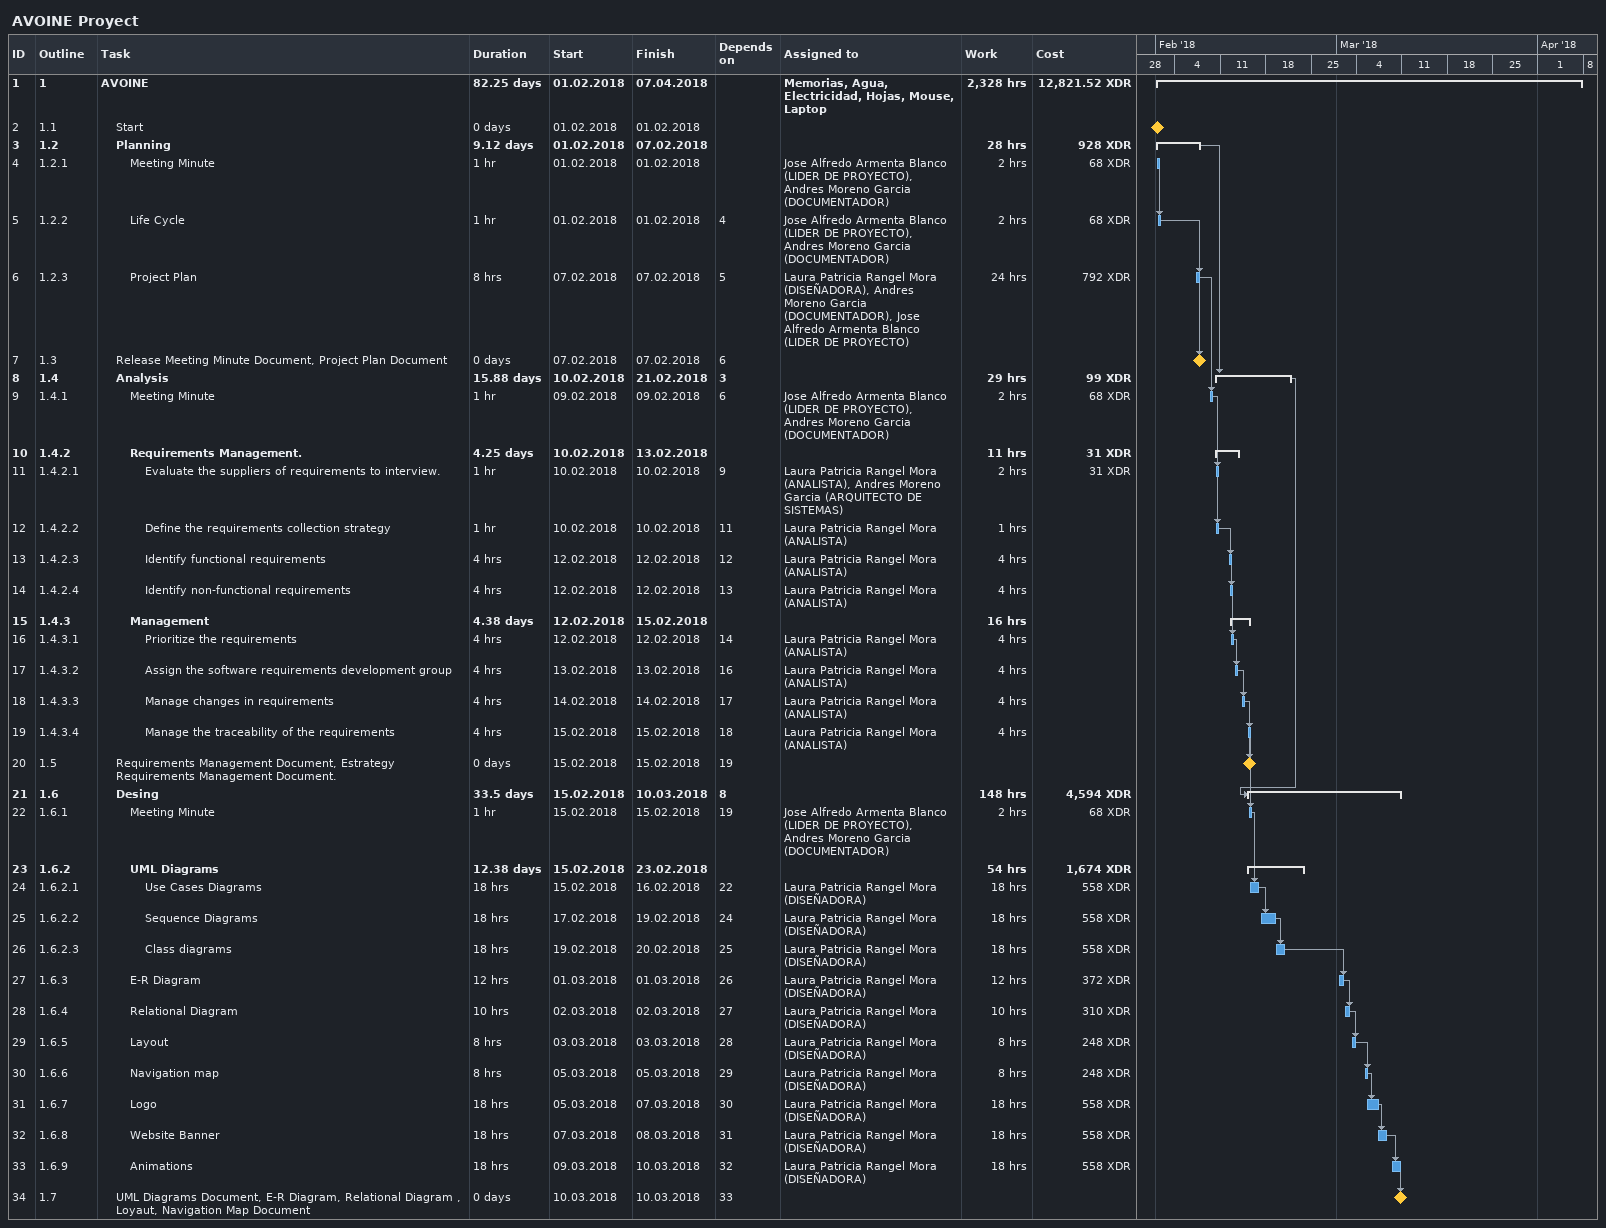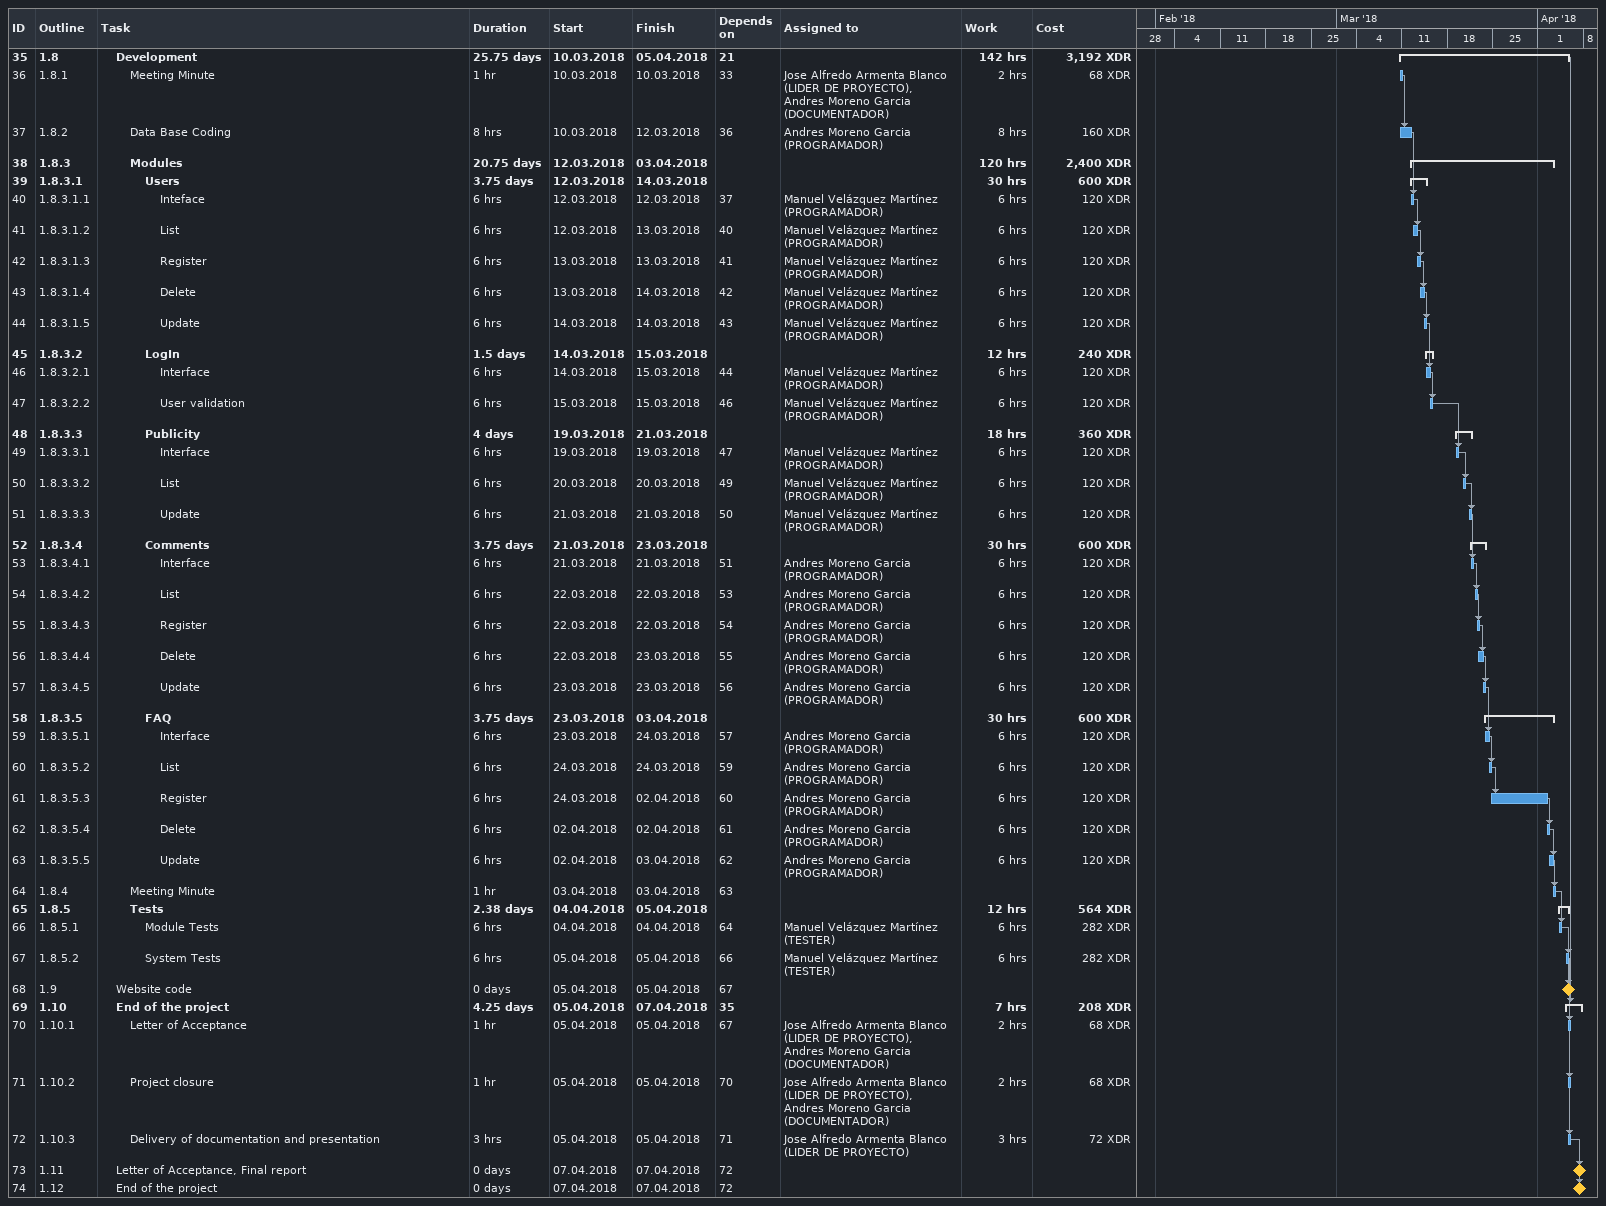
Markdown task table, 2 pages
AVOINE Proyect

| ID | WBS | Task | Duration | Start | Finish | Predecessors | Resources | Work (h) | Cost (XDR) |
|---|---|---|---|---|---|---|---|---|---|
| 1 | 1 | **AVOINE** | 82.25d | 2018-02-01 | 2018-04-07 |  | Memorias, Agua, Electricidad, Hojas, Mouse, Laptop | 2328 | 12821.52 |
| 2 | 1.1 | Start | 0d | 2018-02-01 | 2018-02-01 |  |  |  |  |
| 3 | 1.2 | **Planning** | 9.12d | 2018-02-01 | 2018-02-07 |  |  | 28 | 928 |
| 4 | 1.2.1 | Meeting Minute | 1h | 2018-02-01 | 2018-02-01 |  | Jose Alfredo Armenta Blanco (LIDER DE PROYECTO), Andres Moreno Garcia (DOCUMENTADOR) | 2 | 68 |
| 5 | 1.2.2 | Life Cycle | 1h | 2018-02-01 | 2018-02-01 | 4 | Jose Alfredo Armenta Blanco (LIDER DE PROYECTO), Andres Moreno Garcia (DOCUMENTADOR) | 2 | 68 |
| 6 | 1.2.3 | Project Plan | 8h | 2018-02-07 | 2018-02-07 | 5 | Laura Patricia Rangel Mora (DISEÑADORA), Andres Moreno Garcia (DOCUMENTADOR), Jose Alfredo Armenta Blanco (LIDER DE PROYECTO) | 24 | 792 |
| 7 | 1.3 | Release Meeting Minute Document, Project Plan Document | 0d | 2018-02-07 | 2018-02-07 | 6 |  |  |  |
| 8 | 1.4 | **Analysis** | 15.88d | 2018-02-10 | 2018-02-21 | 3 |  | 29 | 99 |
| 9 | 1.4.1 | Meeting Minute | 1h | 2018-02-09 | 2018-02-09 | 6 | Jose Alfredo Armenta Blanco (LIDER DE PROYECTO), Andres Moreno Garcia (DOCUMENTADOR) | 2 | 68 |
| 10 | 1.4.2 | **Requirements Management.** | 4.25d | 2018-02-10 | 2018-02-13 |  |  | 11 | 31 |
| 11 | 1.4.2.1 | Evaluate the suppliers of requirements to interview. | 1h | 2018-02-10 | 2018-02-10 | 9 | Laura Patricia Rangel Mora (ANALISTA), Andres Moreno Garcia (ARQUITECTO DE SISTEMAS) | 2 | 31 |
| 12 | 1.4.2.2 | Define the requirements collection strategy | 1h | 2018-02-10 | 2018-02-10 | 11 | Laura Patricia Rangel Mora (ANALISTA) | 1 |  |
| 13 | 1.4.2.3 | Identify functional requirements | 4h | 2018-02-12 | 2018-02-12 | 12 | Laura Patricia Rangel Mora (ANALISTA) | 4 |  |
| 14 | 1.4.2.4 | Identify non-functional requirements | 4h | 2018-02-12 | 2018-02-12 | 13 | Laura Patricia Rangel Mora (ANALISTA) | 4 |  |
| 15 | 1.4.3 | **Management** | 4.38d | 2018-02-12 | 2018-02-15 |  |  | 16 |  |
| 16 | 1.4.3.1 | Prioritize the requirements | 4h | 2018-02-12 | 2018-02-12 | 14 | Laura Patricia Rangel Mora (ANALISTA) | 4 |  |
| 17 | 1.4.3.2 | Assign the software requirements development group | 4h | 2018-02-13 | 2018-02-13 | 16 | Laura Patricia Rangel Mora (ANALISTA) | 4 |  |
| 18 | 1.4.3.3 | Manage changes in requirements | 4h | 2018-02-14 | 2018-02-14 | 17 | Laura Patricia Rangel Mora (ANALISTA) | 4 |  |
| 19 | 1.4.3.4 | Manage the traceability of the requirements | 4h | 2018-02-15 | 2018-02-15 | 18 | Laura Patricia Rangel Mora (ANALISTA) | 4 |  |
| 20 | 1.5 | Requirements Management Document, Estrategy Requirements Management Document. | 0d | 2018-02-15 | 2018-02-15 | 19 |  |  |  |
| 21 | 1.6 | **Desing** | 33.5d | 2018-02-15 | 2018-03-10 | 8 |  | 148 | 4594 |
| 22 | 1.6.1 | Meeting Minute | 1h | 2018-02-15 | 2018-02-15 | 19 | Jose Alfredo Armenta Blanco (LIDER DE PROYECTO), Andres Moreno Garcia (DOCUMENTADOR) | 2 | 68 |
| 23 | 1.6.2 | **UML Diagrams** | 12.38d | 2018-02-15 | 2018-02-23 |  |  | 54 | 1674 |
| 24 | 1.6.2.1 | Use Cases Diagrams | 18h | 2018-02-15 | 2018-02-16 | 22 | Laura Patricia Rangel Mora (DISEÑADORA) | 18 | 558 |
| 25 | 1.6.2.2 | Sequence Diagrams | 18h | 2018-02-17 | 2018-02-19 | 24 | Laura Patricia Rangel Mora (DISEÑADORA) | 18 | 558 |
| 26 | 1.6.2.3 | Class diagrams | 18h | 2018-02-19 | 2018-02-20 | 25 | Laura Patricia Rangel Mora (DISEÑADORA) | 18 | 558 |
| 27 | 1.6.3 | E-R Diagram | 12h | 2018-03-01 | 2018-03-01 | 26 | Laura Patricia Rangel Mora (DISEÑADORA) | 12 | 372 |
| 28 | 1.6.4 | Relational Diagram | 10h | 2018-03-02 | 2018-03-02 | 27 | Laura Patricia Rangel Mora (DISEÑADORA) | 10 | 310 |
| 29 | 1.6.5 | Layout | 8h | 2018-03-03 | 2018-03-03 | 28 | Laura Patricia Rangel Mora (DISEÑADORA) | 8 | 248 |
| 30 | 1.6.6 | Navigation map | 8h | 2018-03-05 | 2018-03-05 | 29 | Laura Patricia Rangel Mora (DISEÑADORA) | 8 | 248 |
| 31 | 1.6.7 | Logo | 18h | 2018-03-05 | 2018-03-07 | 30 | Laura Patricia Rangel Mora (DISEÑADORA) | 18 | 558 |
| 32 | 1.6.8 | Website Banner | 18h | 2018-03-07 | 2018-03-08 | 31 | Laura Patricia Rangel Mora (DISEÑADORA) | 18 | 558 |
| 33 | 1.6.9 | Animations | 18h | 2018-03-09 | 2018-03-10 | 32 | Laura Patricia Rangel Mora (DISEÑADORA) | 18 | 558 |
| 34 | 1.7 | UML Diagrams Document, E-R Diagram, Relational Diagram , Loyaut, Navigation Map Document | 0d | 2018-03-10 | 2018-03-10 | 33 |  |  |  |
| 35 | 1.8 | **Development** | 25.75d | 2018-03-10 | 2018-04-05 | 21 |  | 142 | 3192 |
| 36 | 1.8.1 | Meeting Minute | 1h | 2018-03-10 | 2018-03-10 | 33 | Jose Alfredo Armenta Blanco (LIDER DE PROYECTO), Andres Moreno Garcia (DOCUMENTADOR) | 2 | 68 |
| 37 | 1.8.2 | Data Base Coding | 8h | 2018-03-10 | 2018-03-12 | 36 | Andres Moreno Garcia (PROGRAMADOR) | 8 | 160 |
| 38 | 1.8.3 | **Modules** | 20.75d | 2018-03-12 | 2018-04-03 |  |  | 120 | 2400 |
| 39 | 1.8.3.1 | **Users** | 3.75d | 2018-03-12 | 2018-03-14 |  |  | 30 | 600 |
| 40 | 1.8.3.1.1 | Inteface | 6h | 2018-03-12 | 2018-03-12 | 37 | Manuel Velázquez Martínez (PROGRAMADOR) | 6 | 120 |
| 41 | 1.8.3.1.2 | List | 6h | 2018-03-12 | 2018-03-13 | 40 | Manuel Velázquez Martínez (PROGRAMADOR) | 6 | 120 |
| 42 | 1.8.3.1.3 | Register | 6h | 2018-03-13 | 2018-03-13 | 41 | Manuel Velázquez Martínez (PROGRAMADOR) | 6 | 120 |
| 43 | 1.8.3.1.4 | Delete | 6h | 2018-03-13 | 2018-03-14 | 42 | Manuel Velázquez Martínez (PROGRAMADOR) | 6 | 120 |
| 44 | 1.8.3.1.5 | Update | 6h | 2018-03-14 | 2018-03-14 | 43 | Manuel Velázquez Martínez (PROGRAMADOR) | 6 | 120 |
| 45 | 1.8.3.2 | **LogIn** | 1.5d | 2018-03-14 | 2018-03-15 |  |  | 12 | 240 |
| 46 | 1.8.3.2.1 | Interface | 6h | 2018-03-14 | 2018-03-15 | 44 | Manuel Velázquez Martínez (PROGRAMADOR) | 6 | 120 |
| 47 | 1.8.3.2.2 | User validation | 6h | 2018-03-15 | 2018-03-15 | 46 | Manuel Velázquez Martínez (PROGRAMADOR) | 6 | 120 |
| 48 | 1.8.3.3 | **Publicity** | 4d | 2018-03-19 | 2018-03-21 |  |  | 18 | 360 |
| 49 | 1.8.3.3.1 | Interface | 6h | 2018-03-19 | 2018-03-19 | 47 | Manuel Velázquez Martínez (PROGRAMADOR) | 6 | 120 |
| 50 | 1.8.3.3.2 | List | 6h | 2018-03-20 | 2018-03-20 | 49 | Manuel Velázquez Martínez (PROGRAMADOR) | 6 | 120 |
| 51 | 1.8.3.3.3 | Update | 6h | 2018-03-21 | 2018-03-21 | 50 | Manuel Velázquez Martínez (PROGRAMADOR) | 6 | 120 |
| 52 | 1.8.3.4 | **Comments** | 3.75d | 2018-03-21 | 2018-03-23 |  |  | 30 | 600 |
| 53 | 1.8.3.4.1 | Interface | 6h | 2018-03-21 | 2018-03-21 | 51 | Andres Moreno Garcia (PROGRAMADOR) | 6 | 120 |
| 54 | 1.8.3.4.2 | List | 6h | 2018-03-22 | 2018-03-22 | 53 | Andres Moreno Garcia (PROGRAMADOR) | 6 | 120 |
| 55 | 1.8.3.4.3 | Register | 6h | 2018-03-22 | 2018-03-22 | 54 | Andres Moreno Garcia (PROGRAMADOR) | 6 | 120 |
| 56 | 1.8.3.4.4 | Delete | 6h | 2018-03-22 | 2018-03-23 | 55 | Andres Moreno Garcia (PROGRAMADOR) | 6 | 120 |
| 57 | 1.8.3.4.5 | Update | 6h | 2018-03-23 | 2018-03-23 | 56 | Andres Moreno Garcia (PROGRAMADOR) | 6 | 120 |
| 58 | 1.8.3.5 | **FAQ** | 3.75d | 2018-03-23 | 2018-04-03 |  |  | 30 | 600 |
| 59 | 1.8.3.5.1 | Interface | 6h | 2018-03-23 | 2018-03-24 | 57 | Andres Moreno Garcia (PROGRAMADOR) | 6 | 120 |
| 60 | 1.8.3.5.2 | List | 6h | 2018-03-24 | 2018-03-24 | 59 | Andres Moreno Garcia (PROGRAMADOR) | 6 | 120 |
| 61 | 1.8.3.5.3 | Register | 6h | 2018-03-24 | 2018-04-02 | 60 | Andres Moreno Garcia (PROGRAMADOR) | 6 | 120 |
| 62 | 1.8.3.5.4 | Delete | 6h | 2018-04-02 | 2018-04-02 | 61 | Andres Moreno Garcia (PROGRAMADOR) | 6 | 120 |
| 63 | 1.8.3.5.5 | Update | 6h | 2018-04-02 | 2018-04-03 | 62 | Andres Moreno Garcia (PROGRAMADOR) | 6 | 120 |
| 64 | 1.8.4 | Meeting Minute | 1h | 2018-04-03 | 2018-04-03 | 63 |  |  |  |
| 65 | 1.8.5 | **Tests** | 2.38d | 2018-04-04 | 2018-04-05 |  |  | 12 | 564 |
| 66 | 1.8.5.1 | Module Tests | 6h | 2018-04-04 | 2018-04-04 | 64 | Manuel Velázquez Martínez (TESTER) | 6 | 282 |
| 67 | 1.8.5.2 | System Tests | 6h | 2018-04-05 | 2018-04-05 | 66 | Manuel Velázquez Martínez (TESTER) | 6 | 282 |
| 68 | 1.9 | Website code | 0d | 2018-04-05 | 2018-04-05 | 67 |  |  |  |
| 69 | 1.10 | **End of the project** | 4.25d | 2018-04-05 | 2018-04-07 | 35 |  | 7 | 208 |
| 70 | 1.10.1 | Letter of Acceptance | 1h | 2018-04-05 | 2018-04-05 | 67 | Jose Alfredo Armenta Blanco (LIDER DE PROYECTO), Andres Moreno Garcia (DOCUMENTADOR) | 2 | 68 |
| 71 | 1.10.2 | Project closure | 1h | 2018-04-05 | 2018-04-05 | 70 | Jose Alfredo Armenta Blanco (LIDER DE PROYECTO), Andres Moreno Garcia (DOCUMENTADOR) | 2 | 68 |
| 72 | 1.10.3 | Delivery of documentation and presentation | 3h | 2018-04-05 | 2018-04-05 | 71 | Jose Alfredo Armenta Blanco (LIDER DE PROYECTO) | 3 | 72 |
| 73 | 1.11 | Letter of Acceptance, Final report | 0d | 2018-04-07 | 2018-04-07 | 72 |  |  |  |
| 74 | 1.12 | End of the project | 0d | 2018-04-07 | 2018-04-07 | 72 |  |  |  |
